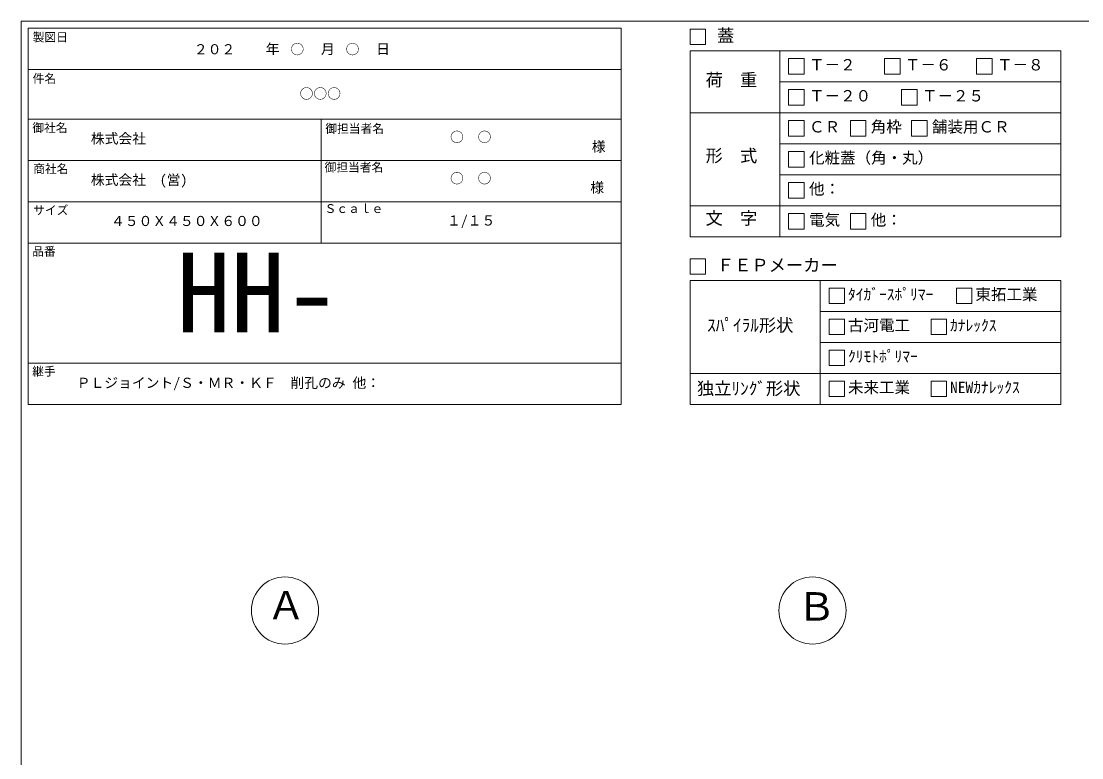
# Model space of a CAD drawing. Units: millimetres, scale not verified. Extents: x -4890 to 18490, y -2273 to 2273.
# Drawn here: x -1230 to 1846, y 136 to 2273 of the extents above; entities that cross this region are included whole.
import ezdxf
from ezdxf.enums import TextEntityAlignment as Align

# ---------------------------------------------------------------- set-up
doc = ezdxf.new("R2010")
doc.units = ezdxf.units.MM
doc.header["$LTSCALE"] = 10
doc.linetypes.add('USER5', pattern=[3.185, 0.01, -3.175])
for name, color, linetype, lineweight in [('0-2_waku', 7, 'Continuous', 18), ('0-3_gaikei', 7, 'Continuous', 18), ('0-4_kakure', 7, 'USER5', 18), ('0-D_dims', 7, 'Continuous', 18), ('1-5_文字２', 7, 'Continuous', 5)]:
    doc.layers.add(name, color=color, linetype=linetype, lineweight=lineweight)
doc.styles.add('ＭＳ ゴシック', font='')
doc.styles.get('ＭＳ ゴシック').set_extended_font_data('MS Gothic')

msp = doc.modelspace()

# ---------------------------------------------------------------- linework, layer by layer
at = {"layer": '0-2_waku'}
for p, q in [((-1229.94, 2273.35), (-1229.94, -2001.65)), ((-1229.94, 2273.35), (-1229.94, -2001.65)), ((-1229.94, 2273.35), (4890.06, 2273.35)), ((-1209.94, 2253.35), (-1209.94, 1161.35)), ((-1209.94, 2253.35), (510.06, 2253.35)), ((-1209.94, 2253.35), (-1209.94, 1161.35)), ((-1209.94, 2253.35), (510.06, 2253.35)), ((-1209.94, 2253.35), (-1209.94, 1161.35)), ((510.06, 2253.35), (510.06, 1161.35)), ((710.06, 2187.57), (1785.06, 2187.57)), ((710.06, 2187.57), (710.06, 1647.57)), ((970.72, 2187.57), (970.72, 1647.57)), ((1785.06, 2187.57), (1785.06, 1647.57)), ((-1209.94, 2133.35), (510.06, 2133.35)), ((-1209.94, 2133.35), (510.06, 2133.35)), ((-1209.94, 2133.35), (510.06, 2133.35)), ((-1209.94, 2133.35), (510.06, 2133.35)), ((970.72, 2097.57), (1785.06, 2097.57)), ((710.06, 2007.57), (1785.06, 2007.57)), ((-1209.94, 1989.35), (510.06, 1989.35)), ((-1209.94, 1989.35), (510.06, 1989.35)), ((-359.94, 1989.35), (-359.94, 1629.35)), ((970.72, 1917.57), (1785.06, 1917.57)), ((-1209.94, 1869.35), (510.06, 1869.35)), ((970.72, 1827.57), (1785.06, 1827.57)), ((-1209.94, 1749.35), (510.06, 1749.35)), ((710.06, 1737.57), (1785.06, 1737.57)), ((710.06, 1647.57), (1785.06, 1647.57)), ((-1209.94, 1629.35), (510.06, 1629.35)), ((710.06, 1521.35), (1785.06, 1521.35)), ((710.06, 1521.35), (710.06, 1161.35)), ((1087.87, 1521.35), (1087.87, 1161.35)), ((1785.06, 1521.35), (1785.06, 1161.35)), ((1087.87, 1431.35), (1785.06, 1431.35)), ((1087.87, 1341.35), (1785.06, 1341.35)), ((-1209.94, 1281.35), (510.06, 1281.35)), ((710.06, 1251.35), (1785.06, 1251.35)), ((-1209.94, 1161.35), (510.06, 1161.35)), ((710.06, 1161.35), (1785.06, 1161.35)), ((710.06, 1161.35), (1785.06, 1161.35))]:
    msp.add_line(p, q, dxfattribs=at)
at = {"layer": '0-3_gaikei'}
for centre in [(-464.94, 563.35), (1065.06, 563.35)]:
    msp.add_circle(centre, 97.5, dxfattribs=at)
at = {"layer": '0-D_dims'}
for p, q in [((710.06, 2250.39), (710.06, 2205.39)), ((710.06, 2205.39), (755.06, 2205.39)), ((996.03, 2165.07), (1041.03, 2165.07)), ((996.03, 2165.07), (996.03, 2120.07)), ((996.03, 2165.07), (996.03, 2120.07)), ((996.03, 2165.07), (1041.03, 2165.07)), ((996.03, 2165.07), (996.03, 2120.07)), ((996.03, 2165.07), (1041.03, 2165.07)), ((1041.03, 2165.07), (1041.03, 2120.07)), ((1041.03, 2165.07), (1041.03, 2120.07)), ((1041.03, 2165.07), (1041.03, 2120.07)), ((1274.11, 2165.07), (1319.11, 2165.07)), ((1274.11, 2165.07), (1274.11, 2120.07)), ((1319.11, 2165.07), (1319.11, 2120.07)), ((1541.32, 2165.07), (1586.32, 2165.07)), ((1541.32, 2165.07), (1541.32, 2120.07)), ((1586.32, 2165.07), (1586.32, 2120.07)), ((996.03, 2120.07), (1041.03, 2120.07)), ((996.03, 2120.07), (1041.03, 2120.07)), ((996.03, 2120.07), (1041.03, 2120.07)), ((1274.11, 2120.07), (1319.11, 2120.07)), ((1541.32, 2120.07), (1586.32, 2120.07)), ((996.03, 2075.07), (1041.03, 2075.07)), ((996.03, 2075.07), (996.03, 2030.07)), ((1041.03, 2075.07), (1041.03, 2030.07)), ((1323.51, 2075.07), (1368.51, 2075.07)), ((1323.51, 2075.07), (1323.51, 2030.07)), ((1368.51, 2075.07), (1368.51, 2030.07)), ((996.03, 2030.07), (1041.03, 2030.07)), ((1323.51, 2030.07), (1368.51, 2030.07)), ((996.03, 1985.07), (1041.03, 1985.07)), ((996.03, 1985.07), (996.03, 1940.07)), ((996.03, 1985.07), (996.03, 1940.07)), ((1041.03, 1985.07), (1041.03, 1940.07)), ((1041.03, 1985.07), (1041.03, 1940.07)), ((1175.02, 1985.07), (1220.02, 1985.07)), ((1175.02, 1985.07), (1175.02, 1940.07)), ((1220.02, 1985.07), (1220.02, 1940.07)), ((1352.53, 1985.07), (1397.53, 1985.07)), ((1352.53, 1985.07), (1352.53, 1940.07)), ((1397.53, 1985.07), (1397.53, 1940.07)), ((996.03, 1940.07), (1041.03, 1940.07)), ((996.03, 1940.07), (1041.03, 1940.07)), ((1175.02, 1940.07), (1220.02, 1940.07)), ((1352.53, 1940.07), (1397.53, 1940.07)), ((996.03, 1895.07), (996.03, 1850.07)), ((1041.03, 1895.07), (1041.03, 1850.07)), ((996.03, 1850.07), (1041.03, 1850.07)), ((996.03, 1805.07), (1041.03, 1805.07)), ((996.03, 1805.07), (996.03, 1760.07)), ((996.03, 1805.07), (996.03, 1760.07)), ((1041.03, 1805.07), (1041.03, 1760.07)), ((1041.03, 1805.07), (1041.03, 1760.07)), ((996.03, 1760.07), (1041.03, 1760.07)), ((996.03, 1760.07), (1041.03, 1760.07)), ((996.03, 1715.07), (996.03, 1670.07)), ((1175.02, 1715.07), (1175.02, 1670.07)), ((996.03, 1670.07), (1041.03, 1670.07)), ((1175.02, 1670.07), (1220.02, 1670.07)), ((710.06, 1584.16), (710.06, 1539.16)), ((710.06, 1539.16), (755.06, 1539.16)), ((1113.18, 1498.85), (1113.18, 1453.85)), ((1482.76, 1498.85), (1527.76, 1498.85)), ((1482.76, 1498.85), (1482.76, 1453.85)), ((1482.76, 1498.85), (1527.76, 1498.85)), ((1482.76, 1498.85), (1482.76, 1453.85)), ((1482.76, 1498.85), (1527.76, 1498.85)), ((1482.76, 1498.85), (1482.76, 1453.85)), ((1527.76, 1498.85), (1527.76, 1453.85)), ((1527.76, 1498.85), (1527.76, 1453.85)), ((1527.76, 1498.85), (1527.76, 1453.85)), ((1113.18, 1453.85), (1158.18, 1453.85)), ((1482.76, 1453.85), (1527.76, 1453.85)), ((1482.76, 1453.85), (1527.76, 1453.85)), ((1482.76, 1453.85), (1527.76, 1453.85)), ((1113.18, 1408.85), (1158.18, 1408.85)), ((1113.18, 1408.85), (1113.18, 1363.85)), ((1158.18, 1408.85), (1158.18, 1363.85)), ((1409.08, 1408.85), (1409.08, 1363.85)), ((1113.18, 1363.85), (1158.18, 1363.85)), ((1409.08, 1363.85), (1454.08, 1363.85)), ((1113.18, 1318.85), (1113.18, 1273.85)), ((1113.18, 1273.85), (1158.18, 1273.85)), ((1113.18, 1228.85), (1158.18, 1228.85)), ((1113.18, 1228.85), (1113.18, 1183.85)), ((1158.18, 1228.85), (1158.18, 1183.85)), ((1409.08, 1228.85), (1454.08, 1228.85)), ((1409.08, 1228.85), (1409.08, 1183.85)), ((1454.08, 1228.85), (1454.08, 1183.85)), ((1113.18, 1183.85), (1158.18, 1183.85)), ((1409.08, 1183.85), (1454.08, 1183.85))]:
    msp.add_line(p, q, dxfattribs=at)
for points in [[(710.06, 2250.39), (755.06, 2250.39), (755.06, 2205.39)], [(710.06, 2250.39), (755.06, 2250.39), (755.06, 2205.39)], [(996.03, 1985.07), (1041.03, 1985.07), (1041.03, 1940.07)], [(996.03, 1985.07), (996.03, 1940.07), (1041.03, 1940.07)], [(996.03, 1895.07), (1041.03, 1895.07), (1041.03, 1850.07)], [(996.03, 1805.07), (1041.03, 1805.07), (1041.03, 1760.07)], [(996.03, 1805.07), (996.03, 1760.07), (1041.03, 1760.07)], [(996.03, 1715.07), (1041.03, 1715.07), (1041.03, 1670.07)], [(1175.02, 1715.07), (1220.02, 1715.07), (1220.02, 1670.07)], [(710.06, 1584.16), (755.06, 1584.16), (755.06, 1539.16)], [(1113.18, 1498.85), (1158.18, 1498.85), (1158.18, 1453.85)], [(1409.08, 1408.85), (1454.08, 1408.85), (1454.08, 1363.85)], [(1113.18, 1318.85), (1158.18, 1318.85), (1158.18, 1273.85)]]:
    msp.add_lwpolyline(points, dxfattribs=at)

# ---------------------------------------------------------------- texts
at = {"layer": '0-4_kakure', "style": 'ＭＳ ゴシック'}
for s, p in [('\u3000\u3000２０２\u3000\u3000\u3000\u3000○\u3000\u3000\u3000○', (-809.11, 2168.52)), ('○○○', (-422.43, 2039.69)), ('株式会社', (-1027.94, 1909.43)), ('○\u3000○', (13.84, 1913.82)), ('株式会社\u3000(営)', (-1027.94, 1789.43)), ('○\u3000○', (13.84, 1793.82))]:
    msp.add_text(s, height=29.33, dxfattribs=at).set_placement(p, align=Align.BOTTOM_LEFT)
at = {"layer": '0-D_dims', "style": 'ＭＳ ゴシック'}
for s, height, p in [('蓋', 36.66, (788.14, 2202.47)), ('製図日', 24.93, (-1196.67, 2206.9)), ('\u3000\u3000年\u3000\u3000\u3000月\u3000\u3000\u3000日', 29.33, (-600.63, 2169.3)), ('Ｔ－２', 32.99, (1055.17, 2120.56)), ('Ｔ－６', 32.99, (1333.25, 2120.56)), ('Ｔ－８', 32.99, (1600.46, 2120.56)), ('件名', 24.93, (-1196.67, 2086.9)), ('荷\u3000重', 36.66, (755.02, 2073.77)), ('Ｔ－２０', 32.99, (1055.17, 2030.56)), ('Ｔ－２５', 32.99, (1382.65, 2030.56)), ('御社名', 24.93, (-1197.64, 1943.9)), ('御担当者名', 24.93, (-347.74, 1941.69)), ('御担当者名', 24.93, (-347.74, 1941.69)), ('ＣＲ', 32.99, (1055.17, 1940.56)), ('角枠', 32.99, (1234.17, 1940.56)), ('舗装用ＣＲ', 32.99, (1411.67, 1940.56)), ('様', 29.33, (425.01, 1886.18)), ('形\u3000式', 36.66, (755.02, 1853.81)), ('化粧蓋（角・丸）', 32.99, (1055.17, 1850.56)), ('商社名', 24.93, (-1195.04, 1824.86)), ('御担当者名', 24.93, (-349.95, 1829.38)), ('様', 29.33, (420.52, 1767.27)), ('他：', 32.99, (1055.17, 1760.56)), ('サイズ', 24.93, (-1195.04, 1704.86)), ('Ｓｃａｌｅ', 24.93, (-349.95, 1709.38)), ('文\u3000字', 36.66, (755.02, 1672.33)), ('４５０Ｘ４５０Ｘ６００', 29.33, (-969.59, 1670.19)), ('１/１５', 29.33, (5.31, 1671.63)), ('電気', 32.99, (1055.17, 1670.56)), ('他：', 32.99, (1234.17, 1670.56)), ('品番', 24.93, (-1198.04, 1585.21)), ('HH-', 230.9, (-779.21, 1301.18)), ('ＦＥＰメーカー', 36.66, (788.14, 1536.25)), ('ﾀｲｶﾞｰｽﾎﾟﾘﾏｰ', 32.99, (1168.14, 1454.34)), ('東拓工業', 32.99, (1537.73, 1454.34)), ('ｽﾊﾟｲﾗﾙ形状', 36.66, (759.68, 1361.69)), ('古河電工', 32.99, (1168.14, 1364.34)), ('ｶﾅﾚｯｸｽ', 32.99, (1464.05, 1364.34)), ('ｸﾘﾓﾄﾎﾟﾘﾏｰ', 32.99, (1168.14, 1274.34)), ('継手', 24.93, (-1198.04, 1237.21)), ('ＰＬジョイント/Ｓ・ＭＲ・ＫＦ\u3000削孔のみ 他：', 29.33, (-1068.95, 1200.55)), ('独立ﾘﾝｸﾞ形状', 36.66, (730.15, 1178.21)), ('未来工業', 32.99, (1168.14, 1184.34)), ('NEWｶﾅﾚｯｸｽ', 32.99, (1464.05, 1184.34)), ('Ａ', 82.48, (-517.96, 512.8)), ('Ｂ', 82.48, (1020.6, 509.08))]:
    msp.add_text(s, height=height, dxfattribs=at).set_placement(p, align=Align.BOTTOM_LEFT)
at = {"layer": '1-5_文字２', "style": 'ＭＳ ゴシック'}
for s, p in [('\u3000\u3000２０２\u3000\u3000\u3000\u3000○\u3000\u3000\u3000○', (-809.11, 2168.52)), ('○○○', (-422.43, 2039.69)), ('株式会社', (-1027.94, 1909.43)), ('○\u3000○', (13.84, 1913.82)), ('株式会社\u3000(営)', (-1027.94, 1789.43)), ('○\u3000○', (13.84, 1793.82))]:
    msp.add_text(s, height=29.33, dxfattribs=at).set_placement(p, align=Align.BOTTOM_LEFT)

doc.saveas('drawing.dxf')
